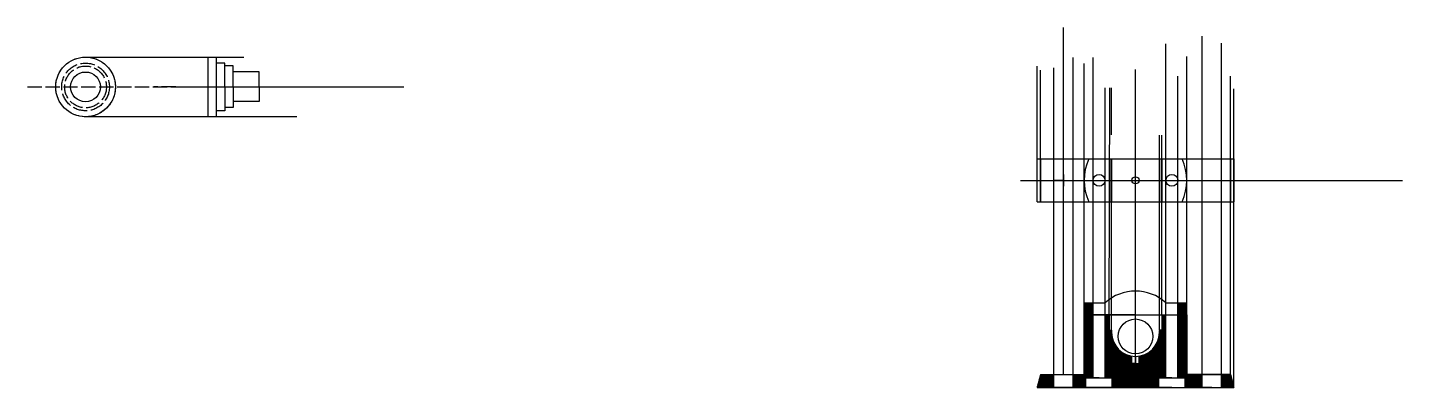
# Model space of a CAD drawing. Header units: inches. Extents: x -821 to 331, y 13 to 314.
import ezdxf

# ---------------------------------------------------------------- set-up
doc = ezdxf.new("R2010")
doc.units = ezdxf.units.IN
doc.header["$MEASUREMENT"] = 0
doc.linetypes.add('ACAD_ISO02W100', pattern=[15, 12, -3])
doc.layers.get('0').update_dxf_attribs({"true_color": 0xffffff})
doc.layers.add('Layer1', color=7, linetype='ACAD_ISO02W100', true_color=0xffffff)

msp = doc.modelspace()

# ---------------------------------------------------------------- hatches: boundary and pattern name
at = {"layer": 'Layer1', "true_color": 0xed1f24}
h = msp.add_hatch(dxfattribs=at)
h.set_pattern_fill('ANSI32', color=240)
h.paths.add_polyline_path([(71.7, 73.7), (64.2, 73.7), (64.2, 23.7), (54.9, 23.7), (54.9, 12.7), (65.7, 12.7), (65.7, 20.7), (71.7, 20.7)])
h.paths.add_polyline_path([(104.2, 38.9, -0.37077), (87.2, 58.7), (87.2, 60.7), (85.2, 60.7), (85.2, 73.7), (81.7, 73.7), (81.7, 20.7), (87.7, 20.7), (87.7, 12.7), (107.2, 12.7), (107.2, 32.7), (104.2, 32.7)])
h.paths.add_polyline_path([(132.7, 73.7), (129.2, 73.7), (129.2, 60.7), (127.2, 60.7), (127.2, 58.7, -0.37077), (110.2, 38.9), (110.2, 32.7), (107.2, 32.7), (107.2, 12.7), (126.7, 12.7), (126.7, 20.7), (132.7, 20.7)])
h.paths.add_polyline_path([(150.2, 73.7), (142.7, 73.7), (142.7, 20.7), (148.7, 20.7), (148.7, 12.7), (163.2, 12.7), (163.2, 23.7), (150.2, 23.7)])
h.paths.add_polyline_path([(186.7, 23.7), (179.2, 23.7), (179.2, 12.7), (189.7, 12.7)])
h.paths.add_polyline_path([(71.7, 83.7), (64.2, 83.7), (64.2, 73.7), (71.7, 73.7)])
h.paths.add_polyline_path([(150.2, 83.7), (142.7, 83.7), (142.7, 73.7), (150.2, 73.7)])
h.paths.add_polyline_path([(64.2, 23.7), (64.2, 284.2)], flags=17)
edge = h.paths.add_edge_path(flags=17)
edge.add_line((64.2, 73.7), (64.2, 23.7))
edge.add_line((64.2, 73.7), (64.2, 23.7))
edge = h.paths.add_edge_path()
edge.add_line((64.2, 23.7), (64.2, 284.2))
edge.add_line((64.2, 73.7), (64.2, 23.7))
h = msp.add_hatch(dxfattribs=at)
h.set_pattern_fill('ANSI32', color=240)
h.paths.add_polyline_path([(38.9, 23.7), (27.7, 23.7), (24.7, 12.7), (27.7, 12.7), (38.9, 12.7)])

# ---------------------------------------------------------------- linework, layer by layer
at = {"color": 242, "true_color": 0xcd2027}
for p, q in [((46.9, 23.7), (46.9, 314.4)), ((132.7, 20.7), (132.7, 300.6)), ((163.2, 23.7), (163.2, 307)), ((179.2, 23.7), (179.2, 301.3)), ((54.9, 23.7), (54.9, 289.2)), ((71.7, 23.7), (71.7, 289.2)), ((150.2, 23.7), (150.2, 290)), ((24.7, 168.3), (24.7, 282.1)), ((27.7, 168.3), (27.7, 278.6)), ((38.9, 23.7), (38.9, 280.7)), ((64.2, 23.7), (64.2, 284.2)), ((107.2, 12.7), (107.2, 279.3)), ((142.7, 83.7), (142.7, 273.7)), ((186.7, 23.7), (186.7, 273.6)), ((81.7, 20.7), (81.7, 263.7)), ((85.2, 73.7), (85.7, 263.7)), ((87.2, 224.4), (87.2, 263.7)), ((189.7, 12.7), (189.7, 263)), ((127.2, 60.7), (127.2, 224.3)), ((129.2, 73.7), (129.2, 224.3)), ((87.2, 60.7), (87.2, 204.3)), ((11, 186.3), (330.9, 186.3)), ((46.9, 186.3), (46.9, 191.3)), ((107.2, 73.7), (64.2, 73.7))]:
    msp.add_line(p, q, dxfattribs=at)
for p, q in [((-773.9, 289.6), (-639.9, 289.6)), ((-669.9, 289.6), (-669.9, 239.7)), ((-662.9, 239.7), (-662.9, 289.6)), ((-655.9, 284.6), (-662.9, 284.6)), ((-655.9, 264.6), (-655.9, 284.6)), ((-648.9, 282.3), (-655.9, 282.3)), ((-648.9, 264.8), (-648.9, 282.3)), ((-626.9, 277.3), (-648.9, 277.3)), ((-626.9, 264.8), (-626.9, 277.3)), ((-696.9, 264.8), (-505.9, 264.8)), ((-662.9, 264.6), (-655.9, 264.6)), ((-655.9, 264.8), (-648.9, 264.8)), ((-655.9, 264.6), (-655.9, 244.6)), ((-648.9, 264.8), (-648.9, 247.3)), ((-648.9, 264.8), (-626.9, 264.8)), ((-626.9, 264.8), (-626.9, 252.3)), ((-655.9, 244.6), (-662.9, 244.6)), ((-648.9, 247.3), (-655.9, 247.3)), ((-626.9, 252.3), (-648.9, 252.3)), ((-770.8, 239.7), (-595.4, 239.7)), ((-669.9, 239.7), (-662.9, 239.7)), ((24.7, 168.3), (24.7, 204.3)), ((24.7, 204.3), (189.7, 204.3)), ((27.7, 204.3), (27.7, 168.3)), ((85.5, 204.3), (85.5, 168.3)), ((87.2, 204.3), (87.2, 168.3)), ((127.2, 204.3), (127.2, 168.3)), ((129.2, 204.3), (129.2, 168.3)), ((186.7, 204.3), (186.7, 168.3)), ((189.7, 204.3), (189.7, 168.3)), ((46.9, 186.3), (46.9, 191.3)), ((46.9, 191.3), (46.9, 181.3)), ((24.7, 168.3), (189.7, 168.3)), ((107.2, 38.7), (107.2, 151.5)), ((64.2, 73.7), (64.2, 83.7)), ((64.2, 83.7), (81.7, 83.7)), ((71.7, 73.7), (71.7, 83.7)), ((81.7, 73.7), (81.7, 83.7)), ((132.7, 73.7), (132.7, 83.7)), ((132.7, 83.7), (150.2, 83.7)), ((142.7, 73.7), (142.7, 83.7)), ((150.2, 73.7), (150.2, 83.7)), ((64.2, 73.7), (85.2, 73.7)), ((85.2, 73.7), (64.2, 73.7)), ((64.2, 73.7), (64.2, 23.7)), ((64.2, 73.7), (150.2, 73.7)), ((71.7, 20.7), (71.7, 73.7)), ((71.7, 73.7), (81.7, 73.7)), ((81.7, 20.7), (81.7, 73.7)), ((85.2, 73.7), (85.2, 60.7)), ((129.2, 73.7), (150.2, 73.7)), ((129.2, 73.7), (129.2, 60.7)), ((129.2, 73.7), (150.2, 73.7)), ((132.7, 20.7), (132.7, 73.7)), ((132.7, 73.7), (142.7, 73.7)), ((142.7, 20.7), (142.7, 73.7)), ((150.2, 73.7), (150.2, 23.7)), ((85.2, 60.7), (87.2, 60.7)), ((87.2, 60.7), (87.2, 58.7)), ((129.2, 60.7), (127.2, 60.7)), ((127.2, 60.7), (127.2, 58.7)), ((104.2, 32.7), (104.2, 38.9)), ((107.2, 12.7), (107.2, 38.7)), ((107.2, 38.7), (107.2, 32.7)), ((110.2, 32.7), (110.2, 38.9)), ((27.7, 23.7), (24.7, 12.7)), ((27.7, 23.7), (64.2, 23.7)), ((38.9, 12.7), (38.9, 23.7)), ((38.9, 23.7), (54.9, 23.7)), ((54.9, 12.7), (54.9, 23.7)), ((107.2, 32.7), (104.2, 32.7)), ((107.2, 32.7), (110.2, 32.7)), ((186.7, 23.7), (150.2, 23.7)), ((163.2, 12.7), (163.2, 23.7)), ((163.2, 23.7), (179.2, 23.7)), ((179.2, 12.7), (179.2, 23.7)), ((186.7, 23.7), (189.7, 12.7)), ((24.7, 12.7), (189.7, 12.7)), ((24.7, 12.7), (27.7, 12.7)), ((46.9, 12.7), (38.9, 12.7)), ((110.9, 12.7), (46.9, 12.7)), ((46.9, 12.7), (54.9, 12.7)), ((65.7, 12.7), (65.7, 20.7)), ((65.7, 20.7), (87.7, 20.7)), ((76.7, 12.7), (65.7, 12.7)), ((76.7, 20.7), (71.7, 20.7)), ((76.7, 20.7), (81.7, 20.7)), ((76.7, 20.7), (81.7, 20.7)), ((107.2, 12.7), (76.7, 12.7)), ((76.7, 12.7), (87.7, 12.7)), ((87.7, 12.7), (87.7, 20.7)), ((107.2, 12.7), (171.2, 12.7)), ((107.2, 12.7), (137.7, 12.7)), ((126.7, 12.7), (126.7, 20.7)), ((126.7, 20.7), (148.7, 20.7)), ((137.7, 12.7), (126.7, 12.7)), ((137.7, 20.7), (132.7, 20.7)), ((137.7, 20.7), (142.7, 20.7)), ((137.7, 12.7), (148.7, 12.7)), ((148.7, 12.7), (148.7, 20.7)), ((171.2, 12.7), (163.2, 12.7)), ((171.2, 12.7), (179.2, 12.7)), ((189.7, 12.7), (186.7, 12.7))]:
    msp.add_line(p, q)
msp.add_lwpolyline([(46.9, 186.3), (38.9, 186.3)])
for centre, radius in [((-772.5, 264.6), 25), ((-772.5, 264.6), 12.5), ((76.7, 186.3), 5), ((107.2, 186.3), 3), ((137.7, 186.3), 5), ((107.2, 55.5), 14.6), ((107.2, 55.5), 14.6), ((107.2, 55.5), 14.6)]:
    msp.add_circle(centre, radius)
for centre, radius, start, end in [((107.2, 186.3), 43, 155.2535, 204.7465), ((107.2, 186.3), 43, 335.2535, 24.7465), ((107.2, 55.5), 38, 47.8516, 132.1484), ((107.2, 58.7), 20, 180, 0)]:
    msp.add_arc(centre, radius, start, end)
at = {"layer": 'Layer1'}
for p, q in [((-821.1, 264.8), (-696.9, 264.8)), ((-696.9, 264.8), (-715.4, 264.8)), ((24.7, 186.3), (206.5, 186.3))]:
    msp.add_line(p, q, dxfattribs=at)
for radius in [25, 20, 17.5]:
    msp.add_circle((-772.5, 264.6), radius, dxfattribs=at)

doc.saveas('drawing.dxf')
